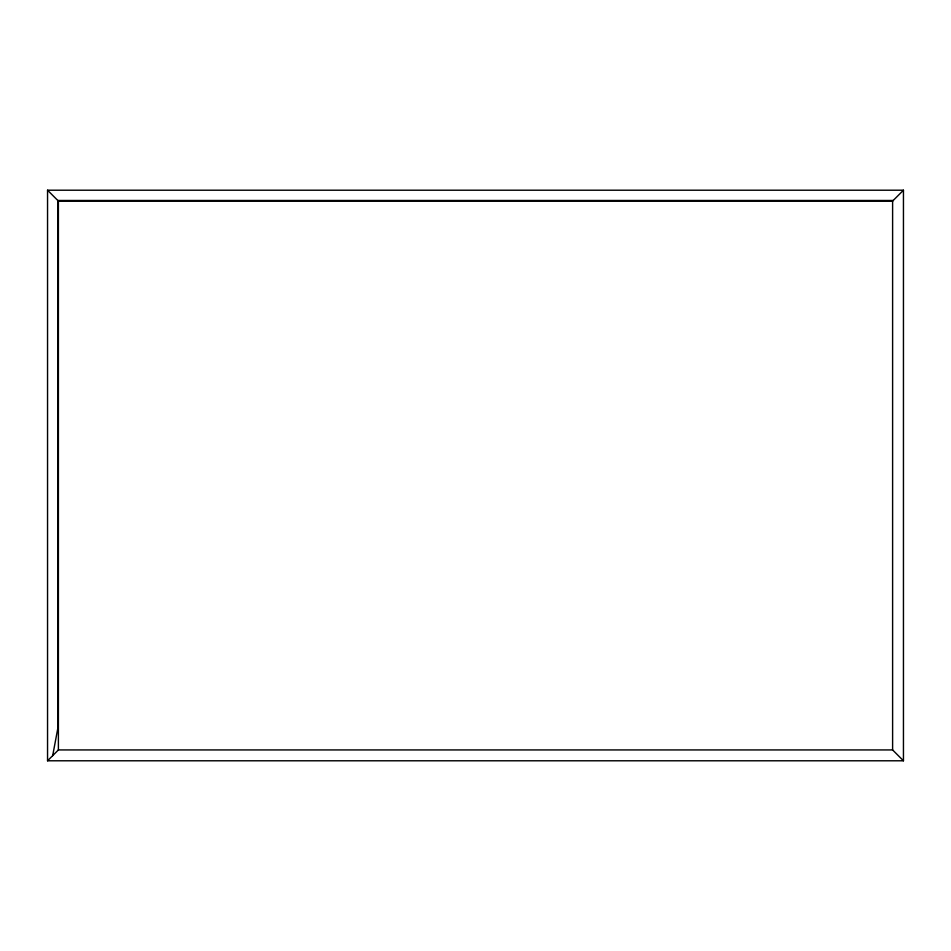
<?xml version="1.0" encoding="UTF-8"?>
<svg xmlns="http://www.w3.org/2000/svg" width="951" height="951" viewBox="0 0 951 951"><rect width="100%" height="100%" fill="white"/><g stroke="black" fill="none" stroke-linecap="round" stroke-linejoin="round"><path stroke-width="1.43" d="M52.685 755.653L57.809 728.383L57.809 200.483L47.55 190.212L47.55 760.788L903.45 760.788L903.45 190.212L47.55 190.212M47.55 760.788L58.391 749.935L892.609 749.935L903.45 760.788M58.391 749.935L58.391 201.065L892.609 201.065L903.45 190.212M57.809 200.483L893.191 200.483M892.609 201.065L892.609 749.935"/></g></svg>
